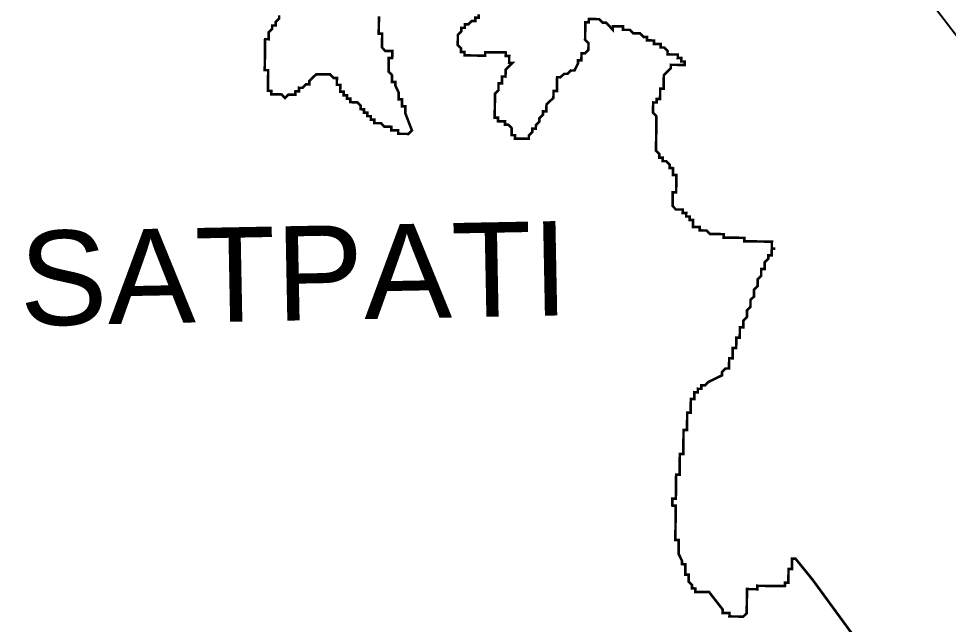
# Model space of a CAD drawing. Header units: metres. Extents: x 258845 to 261959, y 2180031 to 2183042.
# Drawn here: x 259470 to 260542, y 2181646 to 2182344 of the extents above; entities that cross this region are included whole.
import ezdxf

# ---------------------------------------------------------------- set-up
doc = ezdxf.new("R2010")
doc.units = ezdxf.units.M
for name, color, linetype in [('HAZARDS LINE', 1, 'Continuous'), ('village', 3, 'Continuous'), ('VILLAGE NAME', 250, 'Continuous')]:
    doc.layers.add(name, color=color, linetype=linetype)
doc.styles.get("Standard").update_dxf_attribs({"font": 'simplex.shx'})

msp = doc.modelspace()

# ---------------------------------------------------------------- linework, layer by layer
at = {"layer": 'HAZARDS LINE', "lineweight": 18}
for points in [[(259885.1686497927, 2182346.512317896, 2.974466675735564, 2.974466675735564, 0), (259885.1201182306, 2182342.546328783, 2.974466675735564, 2.974466675735564, 0), (259885.0715866983, 2182338.580339432, 2.974466675735564, 2.974466675735564, 0), (259885.023055166, 2182334.614350319, 2.974466675735564, 2.974466675735564, 0), (259884.9745236039, 2182330.648361206, 2.974466675735564, 2.974466675735564, 0), (259884.9259920716, 2182326.682372093, 2.974466675735564, 2.974466675735564, 0), (259888.8913202882, 2182326.633848667, 2.974466675735564, 2.974466675735564, 0), (259888.8427887559, 2182322.667859554, 2.974466675735564, 2.974466675735564, 0), (259888.7942571938, 2182318.701870441, 2.974466675735564, 2.974466675735564, 0), (259888.7457256615, 2182314.735881329, 2.974466675735564, 2.974466675735564, 0), (259888.6971941292, 2182310.769891977, 2.974466675735564, 2.974466675735564, 0), (259892.6139907539, 2182306.755379438, 2.974466675735564, 2.974466675735564, 0), (259896.5794015825, 2182306.706855059, 2.974466675735564, 2.974466675735564, 0), (259900.5447297692, 2182306.658331633, 2.974466675735564, 2.974466675735564, 0), (259900.4961982369, 2182302.69234252, 2.974466675735564, 2.974466675735564, 0), (259900.4476666749, 2182298.726353168, 2.974466675735564, 2.974466675735564, 0), (259896.4823384881, 2182298.774876595, 2.974466675735564, 2.974466675735564, 0), (259896.4338069558, 2182294.808887482, 2.974466675735564, 2.974466675735564, 0), (259896.3852754235, 2182290.842898369, 2.974466675735564, 2.974466675735564, 0), (259896.3367438614, 2182286.876909256, 2.974466675735564, 2.974466675735564, 0), (259896.2882123291, 2182282.910920143, 2.974466675735564, 2.974466675735564, 0), (259900.2050089836, 2182278.896407604, 2.974466675735564, 2.974466675735564, 0), (259900.1079458892, 2182270.96442914, 2.974466675735564, 2.974466675735564, 0), (259904.0733567178, 2182270.91590476, 2.974466675735564, 2.974466675735564, 0), (259904.0248251855, 2182266.949915886, 2.974466675735564, 2.974466675735564, 0), (259907.8930902779, 2182258.969413757, 2.974466675735564, 2.974466675735564, 0), (259907.8445587158, 2182255.003424644, 2.974466675735564, 2.974466675735564, 0), (259907.7960271835, 2182251.037435532, 2.974466675735564, 2.974466675735564, 0), (259911.7613553703, 2182250.988912106, 2.974466675735564, 2.974466675735564, 0), (259911.6642922759, 2182243.05693388, 2.974466675735564, 2.974466675735564, 0), (259915.6297030747, 2182243.0084095, 2.974466675735564, 2.974466675735564, 0), (259915.5811715424, 2182239.042420387, 2.974466675735564, 2.974466675735564, 0), (259915.5326400101, 2182235.076431274, 2.974466675735564, 2.974466675735564, 0), (259923.2207213044, 2182215.149437428, 2.974466675735564, 2.974466675735564, 0), (259919.2067789137, 2182211.231972933, 2.974466675735564, 2.974466675735564, 0), (259915.2414507568, 2182211.280496359, 2.974466675735564, 2.974466675735564, 0), (259911.2760399282, 2182211.329020739, 2.974466675735564, 2.974466675735564, 0), (259907.3107117712, 2182211.377544165, 2.974466675735564, 2.974466675735564, 0), (259907.3592433035, 2182215.343533278, 2.974466675735564, 2.974466675735564, 0), (259903.3939151168, 2182215.392056942, 2.974466675735564, 2.974466675735564, 0), (259899.4285042882, 2182215.440581322, 2.974466675735564, 2.974466675735564, 0), (259899.4770358205, 2182219.406570435, 2.974466675735564, 2.974466675735564, 0), (259895.5117076337, 2182219.455093861, 2.974466675735564, 2.974466675735564, 0), (259891.5462968051, 2182219.50361824, 2.974466675735564, 2.974466675735564, 0), (259887.6295001805, 2182223.518131256, 2.974466675735564, 2.974466675735564, 0), (259883.6641719639, 2182223.566654682, 2.974466675735564, 2.974466675735564, 0), (259879.6987611651, 2182223.615179062, 2.974466675735564, 2.974466675735564, 0), (259879.7472926974, 2182227.581168175, 2.974466675735564, 2.974466675735564, 0), (259875.7819645405, 2182227.629691601, 2.974466675735564, 2.974466675735564, 0), (259875.8304960728, 2182231.595680475, 2.974466675735564, 2.974466675735564, 0), (259871.8650852442, 2182231.644205093, 2.974466675735564, 2.974466675735564, 0), (259871.9136168063, 2182235.610194445, 2.974466675735564, 2.974466675735564, 0), (259867.9482886195, 2182235.658717871, 2.974466675735564, 2.974466675735564, 0), (259867.9968201518, 2182239.624706984, 2.974466675735564, 2.974466675735564, 0), (259864.0314919353, 2182239.67323041, 2.974466675735564, 2.974466675735564, 0), (259864.0800234675, 2182243.639219522, 2.974466675735564, 2.974466675735564, 0), (259860.1631442308, 2182247.653733015, 2.974466675735564, 2.974466675735564, 0), (259856.1978160441, 2182247.702256441, 2.974466675735564, 2.974466675735564, 0), (259852.2324052155, 2182247.750781059, 2.974466675735564, 2.974466675735564, 0), (259852.2809367478, 2182251.716770172, 2.974466675735564, 2.974466675735564, 0), (259848.315608561, 2182251.765293598, 2.974466675735564, 2.974466675735564, 0), (259848.3641400933, 2182255.731282711, 2.974466675735564, 2.974466675735564, 0), (259844.3988118768, 2182255.779806137, 2.974466675735564, 2.974466675735564, 0), (259844.4473434389, 2182259.74579525, 2.974466675735564, 2.974466675735564, 0), (259840.4819326401, 2182259.79431963, 2.974466675735564, 2.974466675735564, 0), (259840.5304641724, 2182263.760308981, 2.974466675735564, 2.974466675735564, 0), (259840.5789957345, 2182267.726298094, 2.974466675735564, 2.974466675735564, 0), (259836.6136675775, 2182267.77482152, 2.974466675735564, 2.974466675735564, 0), (259836.6621991098, 2182271.740810394, 2.974466675735564, 2.974466675735564, 0), (259836.7107306421, 2182275.706799746, 2.974466675735564, 2.974466675735564, 0), (259832.7453198135, 2182275.755324364, 2.974466675735564, 2.974466675735564, 0), (259828.8285231888, 2182279.769836903, 2.974466675735564, 2.974466675735564, 0), (259824.8631949723, 2182279.818360329, 2.974466675735564, 2.974466675735564, 0), (259820.8977841735, 2182279.866884708, 2.974466675735564, 2.974466675735564, 0), (259816.9324559867, 2182279.915408134, 2.974466675735564, 2.974466675735564, 0), (259812.9670451581, 2182279.963932753, 2.974466675735564, 2.974466675735564, 0), (259808.9531854093, 2182276.046467066, 2.974466675735564, 2.974466675735564, 0), (259804.9393256605, 2182272.129001141, 2.974466675735564, 2.974466675735564, 0), (259804.8907941282, 2182268.163012266, 2.974466675735564, 2.974466675735564, 0), (259800.9253833592, 2182268.211536646, 2.974466675735564, 2.974466675735564, 0), (259796.9115236104, 2182264.294071198, 2.974466675735564, 2.974466675735564, 0), (259792.9461127818, 2182264.342595577, 2.974466675735564, 2.974466675735564, 0), (259792.8975812495, 2182260.376606226, 2.974466675735564, 2.974466675735564, 0), (259788.9322530627, 2182260.425129652, 2.974466675735564, 2.974466675735564, 0), (259788.8837215006, 2182256.459140539, 2.974466675735564, 2.974466675735564, 0), (259784.9183932841, 2182256.507663965, 2.974466675735564, 2.974466675735564, 0), (259780.9529824853, 2182256.556188345, 2.974466675735564, 2.974466675735564, 0), (259776.9391227365, 2182252.638722897, 2.974466675735564, 2.974466675735564, 0), (259773.02224347, 2182256.653236389, 2.974466675735564, 2.974466675735564, 0), (259769.0569152832, 2182256.701759815, 2.974466675735564, 2.974466675735564, 0), (259765.0915870965, 2182256.750283241, 2.974466675735564, 2.974466675735564, 0), (259761.1261762977, 2182256.798807859, 2.974466675735564, 2.974466675735564, 0), (259761.1747078598, 2182260.764796972, 2.974466675735564, 2.974466675735564, 0), (259757.2093796432, 2182260.813320398, 2.974466675735564, 2.974466675735564, 0), (259757.2579111755, 2182264.77930975, 2.974466675735564, 2.974466675735564, 0), (259757.3064427376, 2182268.745298862, 2.974466675735564, 2.974466675735564, 0), (259757.3549742699, 2182272.711287737, 2.974466675735564, 2.974466675735564, 0), (259757.4035058022, 2182276.677277088, 2.974466675735564, 2.974466675735564, 0), (259757.4520373642, 2182280.643266201, 2.974466675735564, 2.974466675735564, 0), (259757.5005688965, 2182284.609255314, 2.974466675735564, 2.974466675735564, 0), (259753.5352407098, 2182284.65777874, 2.974466675735564, 2.974466675735564, 0), (259753.5837722421, 2182288.623767853, 2.974466675735564, 2.974466675735564, 0), (259753.6323038042, 2182292.589756966, 2.974466675735564, 2.974466675735564, 0), (259753.6808353364, 2182296.555746078, 2.974466675735564, 2.974466675735564, 0), (259753.7293668687, 2182300.521735191, 2.974466675735564, 2.974466675735564, 0), (259753.7778984308, 2182304.487724543, 2.974466675735564, 2.974466675735564, 0), (259753.8264299631, 2182308.453713655, 2.974466675735564, 2.974466675735564, 0), (259753.8749615252, 2182312.41970253, 2.974466675735564, 2.974466675735564, 0), (259753.9234930575, 2182316.385691881, 2.974466675735564, 2.974466675735564, 0), (259753.9720245898, 2182320.351680994, 2.974466675735564, 2.974466675735564, 0), (259757.9373527765, 2182320.303157568, 2.974466675735564, 2.974466675735564, 0), (259757.9858843386, 2182324.269146681, 2.974466675735564, 2.974466675735564, 0), (259758.0344158709, 2182328.235135794, 2.974466675735564, 2.974466675735564, 0), (259762.0482756197, 2182332.15260148, 2.974466675735564, 2.974466675735564, 0), (259762.0968071818, 2182336.118590593, 2.974466675735564, 2.974466675735564, 0), (259766.0622179806, 2182336.070065975, 2.974466675735564, 2.974466675735564, 0), (259766.1107495129, 2182340.036055088, 2.974466675735564, 2.974466675735564, 0), (259770.1246092618, 2182343.953521013, 2.974466675735564, 2.974466675735564, 0), (259770.173140794, 2182347.919510126, 2.974466675735564, 2.974466675735564, 0)], [(260431.6805241406, 2181633.772746563, 2.974466675735564, 2.974466675735564, 0), (260419.9785831273, 2181649.782274723, 2.974466675735564, 2.974466675735564, 0), (260384.8726774156, 2181697.81085968, 2.974466675735564, 2.974466675735564, 0), (260365.3370604813, 2181721.849413633, 2.974466675735564, 2.974466675735564, 0), (260361.3717322946, 2181721.897937059, 2.974466675735564, 2.974466675735564, 0), (260361.3232007623, 2181717.931947947, 2.974466675735564, 2.974466675735564, 0), (260361.2746692002, 2181713.965958595, 2.974466675735564, 2.974466675735564, 0), (260361.2261376679, 2181709.999969721, 2.974466675735564, 2.974466675735564, 0), (260357.2608094811, 2181710.048493147, 2.974466675735564, 2.974466675735564, 0), (260357.2122779489, 2181706.082504034, 2.974466675735564, 2.974466675735564, 0), (260357.1637463868, 2181702.116514683, 2.974466675735564, 2.974466675735564, 0), (260357.1152148545, 2181698.150525808, 2.974466675735564, 2.974466675735564, 0), (260357.0666833222, 2181694.184536457, 2.974466675735564, 2.974466675735564, 0), (260353.1012724936, 2181694.233061075, 2.974466675735564, 2.974466675735564, 0), (260353.0527409315, 2181690.267071962, 2.974466675735564, 2.974466675735564, 0), (260349.0874127448, 2181690.315595388, 2.974466675735564, 2.974466675735564, 0), (260345.1220845878, 2181690.364118814, 2.974466675735564, 2.974466675735564, 0), (260341.1566737592, 2181690.412643194, 2.974466675735564, 2.974466675735564, 0), (260337.1913455725, 2181690.46116662, 2.974466675735564, 2.974466675735564, 0), (260333.2259347439, 2181690.509691238, 2.974466675735564, 2.974466675735564, 0), (260329.2606065571, 2181690.558214664, 2.974466675735564, 2.974466675735564, 0), (260325.2952783406, 2181690.606738091, 2.974466675735564, 2.974466675735564, 0), (260321.3298675418, 2181690.65526247, 2.974466675735564, 2.974466675735564, 0), (260321.2813360095, 2181686.689273596, 2.974466675735564, 2.974466675735564, 0), (260317.3160078228, 2181686.73779726, 2.974466675735564, 2.974466675735564, 0), (260313.3505969942, 2181686.78632164, 2.974466675735564, 2.974466675735564, 0), (260309.3852688372, 2181686.834845066, 2.974466675735564, 2.974466675735564, 0), (260309.3367373049, 2181682.868855715, 2.974466675735564, 2.974466675735564, 0), (260309.2882057428, 2181678.902866602, 2.974466675735564, 2.974466675735564, 0), (260309.2396742105, 2181674.936877251, 2.974466675735564, 2.974466675735564, 0), (260309.1911426783, 2181670.970888376, 2.974466675735564, 2.974466675735564, 0), (260309.0940795839, 2181663.038909912, 2.974466675735564, 2.974466675735564, 0), (260309.0455480516, 2181659.072921038, 2.974466675735564, 2.974466675735564, 0), (260305.0316883028, 2181655.155455112, 2.974466675735564, 2.974466675735564, 0), (260301.0662774742, 2181655.203979492, 2.974466675735564, 2.974466675735564, 0), (260297.1009492874, 2181655.252503157, 2.974466675735564, 2.974466675735564, 0), (260293.1355384588, 2181655.301027536, 2.974466675735564, 2.974466675735564, 0), (260289.1702102721, 2181655.349550962, 2.974466675735564, 2.974466675735564, 0), (260289.2187418044, 2181659.315540314, 2.974466675735564, 2.974466675735564, 0), (260285.2534135878, 2181659.36406374, 2.974466675735564, 2.974466675735564, 0), (260281.2880028188, 2181659.412588358, 2.974466675735564, 2.974466675735564, 0), (260281.3365343511, 2181663.378577232, 2.974466675735564, 2.974466675735564, 0), (260265.7177966833, 2181683.402617693, 2.974466675735564, 2.974466675735564, 0), (260253.8216468692, 2181683.548190117, 2.974466675735564, 2.974466675735564, 0), (260249.8563186824, 2181683.596713543, 2.974466675735564, 2.974466675735564, 0), (260249.9048502147, 2181687.562702894, 2.974466675735564, 2.974466675735564, 0), (260245.9395219982, 2181687.61122632, 2.974466675735564, 2.974466675735564, 0), (260245.9880535305, 2181691.577215195, 2.974466675735564, 2.974466675735564, 0), (260242.0711742938, 2181695.591728926, 2.974466675735564, 2.974466675735564, 0), (260242.119705826, 2181699.557718277, 2.974466675735564, 2.974466675735564, 0), (260242.1682373583, 2181703.523707151, 2.974466675735564, 2.974466675735564, 0), (260238.2029091418, 2181703.572230577, 2.974466675735564, 2.974466675735564, 0), (260238.2999722362, 2181711.504209042, 2.974466675735564, 2.974466675735564, 0), (260238.3485037982, 2181715.470197916, 2.974466675735564, 2.974466675735564, 0), (260234.3830930293, 2181715.518722296, 2.974466675735564, 2.974466675735564, 0), (260234.4316245615, 2181719.484711647, 2.974466675735564, 2.974466675735564, 0), (260230.5633594692, 2181727.465213537, 2.974466675735564, 2.974466675735564, 0), (260230.6604225338, 2181735.397191525, 2.974466675735564, 2.974466675735564, 0), (260230.7574856281, 2181743.32916975, 2.974466675735564, 2.974466675735564, 0), (260226.7921574116, 2181743.377693176, 2.974466675735564, 2.974466675735564, 0), (260226.889220506, 2181751.309671879, 2.974466675735564, 2.974466675735564, 0), (260226.9377520382, 2181755.275660515, 2.974466675735564, 2.974466675735564, 0), (260226.9862836003, 2181759.241650105, 2.974466675735564, 2.974466675735564, 0), (260227.0348151326, 2181763.207639217, 2.974466675735564, 2.974466675735564, 0), (260227.0833466649, 2181767.17362833, 2.974466675735564, 2.974466675735564, 0), (260227.131878227, 2181771.139617443, 2.974466675735564, 2.974466675735564, 0), (260227.1804097593, 2181775.105606556, 2.974466675735564, 2.974466675735564, 0), (260227.2289412916, 2181779.071595669, 2.974466675735564, 2.974466675735564, 0), (260227.2774728537, 2181783.037584782, 2.974466675735564, 2.974466675735564, 0), (260223.3120620549, 2181783.086109161, 2.974466675735564, 2.974466675735564, 0), (260223.3605935872, 2181787.052098513, 2.974466675735564, 2.974466675735564, 0), (260223.4091251194, 2181791.018087626, 2.974466675735564, 2.974466675735564, 0), (260227.374535948, 2181790.969563007, 2.974466675735564, 2.974466675735564, 0), (260227.4230674803, 2181794.93555212, 2.974466675735564, 2.974466675735564, 0), (260227.4715990126, 2181798.901541233, 2.974466675735564, 2.974466675735564, 0), (260227.5201305747, 2181802.867530346, 2.974466675735564, 2.974466675735564, 0), (260227.568662107, 2181806.833519936, 2.974466675735564, 2.974466675735564, 0), (260227.6171936393, 2181810.799508572, 2.974466675735564, 2.974466675735564, 0), (260227.6657252014, 2181814.765497684, 2.974466675735564, 2.974466675735564, 0), (260227.7142567337, 2181818.731487274, 2.974466675735564, 2.974466675735564, 0), (260231.6795849502, 2181818.68296361, 2.974466675735564, 2.974466675735564, 0), (260231.7281164825, 2181822.648952484, 2.974466675735564, 2.974466675735564, 0), (260231.7766480446, 2181826.614941835, 2.974466675735564, 2.974466675735564, 0), (260231.8251795769, 2181830.580930948, 2.974466675735564, 2.974466675735564, 0), (260231.8737111092, 2181834.546919823, 2.974466675735564, 2.974466675735564, 0), (260231.9222426713, 2181838.512909174, 2.974466675735564, 2.974466675735564, 0), (260231.9707742035, 2181842.478898287, 2.974466675735564, 2.974466675735564, 0), (260235.9361023903, 2181842.430374861, 2.974466675735564, 2.974466675735564, 0), (260235.9846339524, 2181846.396364212, 2.974466675735564, 2.974466675735564, 0), (260236.0331654847, 2181850.362353086, 2.974466675735564, 2.974466675735564, 0), (260236.081697017, 2181854.328342199, 2.974466675735564, 2.974466675735564, 0), (260236.130228579, 2181858.294331551, 2.974466675735564, 2.974466675735564, 0), (260236.1787601113, 2181862.260320425, 2.974466675735564, 2.974466675735564, 0), (260236.2272916436, 2181866.226309776, 2.974466675735564, 2.974466675735564, 0), (260236.2758232057, 2181870.192298889, 2.974466675735564, 2.974466675735564, 0), (260240.2412339747, 2181870.143774509, 2.974466675735564, 2.974466675735564, 0), (260240.289765507, 2181874.109763384, 2.974466675735564, 2.974466675735564, 0), (260240.3382970393, 2181878.075752735, 2.974466675735564, 2.974466675735564, 0), (260240.3868286014, 2181882.041741848, 2.974466675735564, 2.974466675735564, 0), (260240.4353601336, 2181886.007731199, 2.974466675735564, 2.974466675735564, 0), (260240.4838916957, 2181889.973720074, 2.974466675735564, 2.974466675735564, 0), (260244.4492199123, 2181889.925196648, 2.974466675735564, 2.974466675735564, 0), (260244.4977514446, 2181893.89118576, 2.974466675735564, 2.974466675735564, 0), (260244.5462829769, 2181897.857175112, 2.974466675735564, 2.974466675735564, 0), (260244.594814539, 2181901.823163986, 2.974466675735564, 2.974466675735564, 0), (260244.6433460712, 2181905.789153337, 2.974466675735564, 2.974466675735564, 0), (260248.60875687, 2181905.740628719, 2.974466675735564, 2.974466675735564, 0), (260248.6572894156, 2181909.706700325, 2.974466675735564, 2.974466675735564, 0), (260248.7058209777, 2181913.672689676, 2.974466675735564, 2.974466675735564, 0), (260252.6711491942, 2181913.62416625, 2.974466675735564, 2.974466675735564, 0), (260252.7196807265, 2181917.590155125, 2.974466675735564, 2.974466675735564, 0), (260256.6850089133, 2181917.541631699, 2.974466675735564, 2.974466675735564, 0), (260256.7335404456, 2181921.507620811, 2.974466675735564, 2.974466675735564, 0), (260260.6989512742, 2181921.459096432, 2.974466675735564, 2.974466675735564, 0), (260264.712811023, 2181925.376562357, 2.974466675735564, 2.974466675735564, 0), (260272.6920815706, 2181929.245503426, 2.974466675735564, 2.974466675735564, 0), (260280.6713520885, 2181933.114444733, 2.974466675735564, 2.974466675735564, 0), (260280.7198836505, 2181937.080433846, 2.974466675735564, 2.974466675735564, 0), (260284.7337433696, 2181940.997899532, 2.974466675735564, 2.974466675735564, 0), (260288.6991541684, 2181940.949374914, 2.974466675735564, 2.974466675735564, 0), (260288.7476857007, 2181944.915364027, 2.974466675735564, 2.974466675735564, 0), (260288.7962172627, 2181948.88135314, 2.974466675735564, 2.974466675735564, 0), (260288.844748795, 2181952.847342491, 2.974466675735564, 2.974466675735564, 0), (260292.8100770116, 2181952.798819065, 2.974466675735564, 2.974466675735564, 0), (260292.8586085737, 2181956.76480794, 2.974466675735564, 2.974466675735564, 0), (260292.907140106, 2181960.730797052, 2.974466675735564, 2.974466675735564, 0), (260292.9556716383, 2181964.696786404, 2.974466675735564, 2.974466675735564, 0), (260296.920999825, 2181964.648262978, 2.974466675735564, 2.974466675735564, 0), (260296.9695313871, 2181968.61425209, 2.974466675735564, 2.974466675735564, 0), (260297.0180629194, 2181972.580241203, 2.974466675735564, 2.974466675735564, 0), (260297.0665944517, 2181976.546230316, 2.974466675735564, 2.974466675735564, 0), (260301.0320052803, 2181976.497705936, 2.974466675735564, 2.974466675735564, 0), (260301.0805368423, 2181980.463695049, 2.974466675735564, 2.974466675735564, 0), (260301.1290683746, 2181984.429684162, 2.974466675735564, 2.974466675735564, 0), (260301.1775999367, 2181988.395673275, 2.974466675735564, 2.974466675735564, 0), (260305.1429281235, 2181988.347149611, 2.974466675735564, 2.974466675735564, 0), (260305.1914596558, 2181992.313138962, 2.974466675735564, 2.974466675735564, 0), (260305.239991188, 2181996.279127836, 2.974466675735564, 2.974466675735564, 0), (260309.2539335787, 2182000.196592569, 2.974466675735564, 2.974466675735564, 0), (260309.302465111, 2182004.162581921, 2.974466675735564, 2.974466675735564, 0), (260309.3509966433, 2182008.128571033, 2.974466675735564, 2.974466675735564, 0), (260313.3648563921, 2182012.04603672, 2.974466675735564, 2.974466675735564, 0), (260313.4133879244, 2182016.012025833, 2.974466675735564, 2.974466675735564, 0), (260313.4619194567, 2182019.978014946, 2.974466675735564, 2.974466675735564, 0), (260317.4757791758, 2182023.895480633, 2.974466675735564, 2.974466675735564, 0), (260317.524310708, 2182027.861469746, 2.974466675735564, 2.974466675735564, 0), (260317.5728422701, 2182031.827459097, 2.974466675735564, 2.974466675735564, 0), (260321.586784631, 2182035.744923592, 2.974466675735564, 2.974466675735564, 0), (260321.6353161633, 2182039.710912704, 2.974466675735564, 2.974466675735564, 0), (260321.6838477254, 2182043.676902056, 2.974466675735564, 2.974466675735564, 0), (260325.6977074444, 2182047.594367266, 2.974466675735564, 2.974466675735564, 0), (260325.7462389767, 2182051.560356617, 2.974466675735564, 2.974466675735564, 0), (260325.7947705388, 2182055.52634573, 2.974466675735564, 2.974466675735564, 0), (260329.7601813376, 2182055.47782135, 2.974466675735564, 2.974466675735564, 0), (260329.8087128699, 2182059.443810463, 2.974466675735564, 2.974466675735564, 0), (260329.8572444022, 2182063.409799576, 2.974466675735564, 2.974466675735564, 0), (260333.8711041808, 2182067.327265263, 2.974466675735564, 2.974466675735564, 0), (260333.9196357131, 2182071.293254614, 2.974466675735564, 2.974466675735564, 0), (260337.8849638999, 2182071.244731188, 2.974466675735564, 2.974466675735564, 0), (260337.9334954321, 2182075.210720062, 2.974466675735564, 2.974466675735564, 0), (260337.9820269942, 2182079.176709175, 2.974466675735564, 2.974466675735564, 0), (260341.9474378228, 2182079.128184557, 2.974466675735564, 2.974466675735564, 0), (260337.9820269942, 2182079.176709175, 2.974466675735564, 2.974466675735564, 0), (260338.0305585265, 2182083.142698526, 2.974466675735564, 2.974466675735564, 0), (260338.0790900886, 2182087.108687401, 2.974466675735564, 2.974466675735564, 0), (260334.1137619019, 2182087.157210827, 2.974466675735564, 2.974466675735564, 0), (260330.1484336853, 2182087.205734253, 2.974466675735564, 2.974466675735564, 0), (260326.1830228865, 2182087.254258633, 2.974466675735564, 2.974466675735564, 0), (260322.2176946998, 2182087.302782297, 2.974466675735564, 2.974466675735564, 0), (260318.2522838712, 2182087.351306677, 2.974466675735564, 2.974466675735564, 0), (260314.2869557142, 2182087.399830103, 2.974466675735564, 2.974466675735564, 0), (260310.3216275275, 2182087.448353529, 2.974466675735564, 2.974466675735564, 0), (260306.3562166989, 2182087.496877909, 2.974466675735564, 2.974466675735564, 0), (260306.4047482312, 2182091.46286726, 2.974466675735564, 2.974466675735564, 0), (260302.4394200444, 2182091.511390924, 2.974466675735564, 2.974466675735564, 0), (260298.4740092158, 2182091.559915304, 2.974466675735564, 2.974466675735564, 0), (260294.5086810291, 2182091.60843873, 2.974466675735564, 2.974466675735564, 0), (260290.5433528125, 2182091.656962156, 2.974466675735564, 2.974466675735564, 0), (260286.5779420137, 2182091.705486774, 2.974466675735564, 2.974466675735564, 0), (260282.612613827, 2182091.754010201, 2.974466675735564, 2.974466675735564, 0), (260282.6611453593, 2182095.719999313, 2.974466675735564, 2.974466675735564, 0), (260278.6957345307, 2182095.768523693, 2.974466675735564, 2.974466675735564, 0), (260274.7304063737, 2182095.817047119, 2.974466675735564, 2.974466675735564, 0), (260270.7650781572, 2182095.865570545, 2.974466675735564, 2.974466675735564, 0), (260266.7996673584, 2182095.914095163, 2.974466675735564, 2.974466675735564, 0), (260262.8828707337, 2182099.928607702, 2.974466675735564, 2.974466675735564, 0), (260258.9174599051, 2182099.977132082, 2.974466675735564, 2.974466675735564, 0), (260254.9521317184, 2182100.025655508, 2.974466675735564, 2.974466675735564, 0), (260255.0006632507, 2182103.991644621, 2.974466675735564, 2.974466675735564, 0), (260251.0353350341, 2182104.040168047, 2.974466675735564, 2.974466675735564, 0), (260247.0699242353, 2182104.088692665, 2.974466675735564, 2.974466675735564, 0), (260247.1184557676, 2182108.054681778, 2.974466675735564, 2.974466675735564, 0), (260247.1669873297, 2182112.020671129, 2.974466675735564, 2.974466675735564, 0), (260243.2016591132, 2182112.069194555, 2.974466675735564, 2.974466675735564, 0), (260243.2501906455, 2182116.03518343, 2.974466675735564, 2.974466675735564, 0), (260239.2847798765, 2182116.083707809, 2.974466675735564, 2.974466675735564, 0), (260239.3333114386, 2182120.049696922, 2.974466675735564, 2.974466675735564, 0), (260235.3679832518, 2182120.098220348, 2.974466675735564, 2.974466675735564, 0), (260235.4165147841, 2182124.0642097, 2.974466675735564, 2.974466675735564, 0), (260231.4511865675, 2182124.112733364, 2.974466675735564, 2.974466675735564, 0), (260227.4857757688, 2182124.161257744, 2.974466675735564, 2.974466675735564, 0), (260223.5689790845, 2182128.175770044, 2.974466675735564, 2.974466675735564, 0), (260223.6175106466, 2182132.141759396, 2.974466675735564, 2.974466675735564, 0), (260223.6660421789, 2182136.107748508, 2.974466675735564, 2.974466675735564, 0), (260223.7145737112, 2182140.073737621, 2.974466675735564, 2.974466675735564, 0), (260223.7631052732, 2182144.039726734, 2.974466675735564, 2.974466675735564, 0), (260227.7284334898, 2182143.991203308, 2.974466675735564, 2.974466675735564, 0), (260227.7769650221, 2182147.957192421, 2.974466675735564, 2.974466675735564, 0), (260227.8740281165, 2182155.889170647, 2.974466675735564, 2.974466675735564, 0), (260227.9225596488, 2182159.85515976, 2.974466675735564, 2.974466675735564, 0), (260227.9710912108, 2182163.821149111, 2.974466675735564, 2.974466675735564, 0), (260224.0057629943, 2182163.869672537, 2.974466675735564, 2.974466675735564, 0), (260224.0542945266, 2182167.835661411, 2.974466675735564, 2.974466675735564, 0), (260224.1028260589, 2182171.801650763, 2.974466675735564, 2.974466675735564, 0), (260220.1374152601, 2182171.850175142, 2.974466675735564, 2.974466675735564, 0), (260220.1859468222, 2182175.816164255, 2.974466675735564, 2.974466675735564, 0), (260216.2691501677, 2182179.830676794, 2.974466675735564, 2.974466675735564, 0), (260212.3038219512, 2182179.879200459, 2.974466675735564, 2.974466675735564, 0), (260212.3523534834, 2182183.845189571, 2.974466675735564, 2.974466675735564, 0), (260208.3869426847, 2182183.893713951, 2.974466675735564, 2.974466675735564, 0), (260208.43547526, 2182187.859785557, 2.974466675735564, 2.974466675735564, 0), (260204.5186786354, 2182191.874298334, 2.974466675735564, 2.974466675735564, 0), (260204.5672101676, 2182195.840287447, 2.974466675735564, 2.974466675735564, 0), (260204.6157417297, 2182199.80627656, 2.974466675735564, 2.974466675735564, 0), (260204.664273262, 2182203.772265673, 2.974466675735564, 2.974466675735564, 0), (260204.7128048241, 2182207.738254786, 2.974466675735564, 2.974466675735564, 0), (260204.7613363564, 2182211.704243898, 2.974466675735564, 2.974466675735564, 0), (260204.8098678887, 2182215.670233011, 2.974466675735564, 2.974466675735564, 0), (260204.8583994508, 2182219.636222363, 2.974466675735564, 2.974466675735564, 0), (260204.9069309831, 2182223.602211475, 2.974466675735564, 2.974466675735564, 0), (260204.9554625154, 2182227.56820035, 2.974466675735564, 2.974466675735564, 0), (260205.0039940774, 2182231.534189701, 2.974466675735564, 2.974466675735564, 0), (260201.0871147811, 2182235.548703194, 2.974466675735564, 2.974466675735564, 0), (260201.1356463134, 2182239.514692307, 2.974466675735564, 2.974466675735564, 0), (260201.1841778755, 2182243.480681419, 2.974466675735564, 2.974466675735564, 0), (260201.2327094078, 2182247.446670532, 2.974466675735564, 2.974466675735564, 0), (260205.1981202364, 2182247.398146152, 2.974466675735564, 2.974466675735564, 0), (260205.2466517687, 2182251.364135265, 2.974466675735564, 2.974466675735564, 0), (260209.2119799256, 2182251.315611839, 2.974466675735564, 2.974466675735564, 0), (260209.2605114877, 2182255.281600952, 2.974466675735564, 2.974466675735564, 0), (260209.3575745821, 2182263.213579416, 2.974466675735564, 2.974466675735564, 0), (260213.3229853809, 2182263.165055037, 2.974466675735564, 2.974466675735564, 0), (260213.3715169132, 2182267.131043911, 2.974466675735564, 2.974466675735564, 0), (260213.4200484455, 2182271.097033262, 2.974466675735564, 2.974466675735564, 0), (260213.5171115398, 2182279.029011488, 2.974466675735564, 2.974466675735564, 0), (260221.5448310375, 2182286.863942623, 2.974466675735564, 2.974466675735564, 0), (260221.5933625698, 2182290.829931736, 2.974466675735564, 2.974466675735564, 0), (260225.5587733686, 2182290.781407356, 2.974466675735564, 2.974466675735564, 0), (260229.5241015851, 2182290.73288393, 2.974466675735564, 2.974466675735564, 0), (260237.4548406005, 2182290.635835886, 2.974466675735564, 2.974466675735564, 0), (260237.5033721328, 2182294.601824999, 2.974466675735564, 2.974466675735564, 0), (260233.5380439162, 2182294.650348663, 2.974466675735564, 2.974466675735564, 0), (260233.5865754783, 2182298.616337776, 2.974466675735564, 2.974466675735564, 0), (260229.6211646795, 2182298.664862394, 2.974466675735564, 2.974466675735564, 0), (260229.6696962118, 2182302.630851507, 2.974466675735564, 2.974466675735564, 0), (260225.7043679953, 2182302.679374933, 2.974466675735564, 2.974466675735564, 0), (260221.7389571965, 2182302.727899313, 2.974466675735564, 2.974466675735564, 0), (260217.7736290097, 2182302.776422739, 2.974466675735564, 2.974466675735564, 0), (260217.8221605718, 2182306.742411613, 2.974466675735564, 2.974466675735564, 0), (260213.9053638875, 2182310.756924629, 2.974466675735564, 2.974466675735564, 0), (260209.9399530888, 2182310.805449009, 2.974466675735564, 2.974466675735564, 0), (260209.988484621, 2182314.771438122, 2.974466675735564, 2.974466675735564, 0), (260206.0231564641, 2182314.819961548, 2.974466675735564, 2.974466675735564, 0), (260202.0577456355, 2182314.868485928, 2.974466675735564, 2.974466675735564, 0), (260202.1062771976, 2182318.83447504, 2.974466675735564, 2.974466675735564, 0), (260198.1409490108, 2182318.882998705, 2.974466675735564, 2.974466675735564, 0), (260194.1756207943, 2182318.931522131, 2.974466675735564, 2.974466675735564, 0), (260194.2241523266, 2182322.897511244, 2.974466675735564, 2.974466675735564, 0), (260190.2587415278, 2182322.946035624, 2.974466675735564, 2.974466675735564, 0), (260186.3419448435, 2182326.960548162, 2.974466675735564, 2.974466675735564, 0), (260182.3765340447, 2182327.009072781, 2.974466675735564, 2.974466675735564, 0), (260178.411205858, 2182327.057596207, 2.974466675735564, 2.974466675735564, 0), (260174.4944092035, 2182331.072108746, 2.974466675735564, 2.974466675735564, 0), (260170.5289984047, 2182331.120633125, 2.974466675735564, 2.974466675735564, 0), (260166.563670218, 2182331.169156551, 2.974466675735564, 2.974466675735564, 0), (260166.6122017503, 2182335.135145664, 2.974466675735564, 2.974466675735564, 0), (260162.6467909515, 2182335.183670282, 2.974466675735564, 2.974466675735564, 0), (260158.6814627647, 2182335.232193708, 2.974466675735564, 2.974466675735564, 0), (260154.7161345482, 2182335.280717134, 2.974466675735564, 2.974466675735564, 0), (260154.6676030159, 2182331.314728022, 2.974466675735564, 2.974466675735564, 0), (260150.7507237494, 2182335.329241514, 2.974466675735564, 2.974466675735564, 0), (260146.8339270651, 2182339.343754292, 2.974466675735564, 2.974466675735564, 0), (260142.8685162961, 2182339.39227891, 2.974466675735564, 2.974466675735564, 0), (260138.9517196119, 2182343.406791449, 2.974466675735564, 2.974466675735564, 0), (260134.9863914549, 2182343.455314875, 2.974466675735564, 2.974466675735564, 0), (260131.0209806561, 2182343.503839254, 2.974466675735564, 2.974466675735564, 0), (260127.0556524396, 2182343.55236268, 2.974466675735564, 2.974466675735564, 0), (260127.0071208775, 2182339.586373568, 2.974466675735564, 2.974466675735564, 0), (260123.0417101085, 2182339.634898186, 2.974466675735564, 2.974466675735564, 0), (260122.9931785464, 2182335.668908834, 2.974466675735564, 2.974466675735564, 0), (260122.9446470141, 2182331.702919722, 2.974466675735564, 2.974466675735564, 0), (260122.8961154521, 2182327.736930609, 2.974466675735564, 2.974466675735564, 0), (260122.8475839198, 2182323.770941496, 2.974466675735564, 2.974466675735564, 0), (260122.7990523875, 2182319.804952383, 2.974466675735564, 2.974466675735564, 0), (260126.7159316242, 2182315.790438652, 2.974466675735564, 2.974466675735564, 0), (260126.6674000919, 2182311.824449539, 2.974466675735564, 2.974466675735564, 0), (260126.6188685596, 2182307.858460188, 2.974466675735564, 2.974466675735564, 0), (260122.6049261987, 2182303.940995932, 2.974466675735564, 2.974466675735564, 0), (260118.6395979822, 2182303.989519358, 2.974466675735564, 2.974466675735564, 0), (260118.5910664499, 2182300.023530245, 2.974466675735564, 2.974466675735564, 0), (260118.5425348878, 2182296.057540894, 2.974466675735564, 2.974466675735564, 0), (260114.577206701, 2182296.10606432, 2.974466675735564, 2.974466675735564, 0), (260114.5286751688, 2182292.140075207, 2.974466675735564, 2.974466675735564, 0), (260110.4662012756, 2182284.256621361, 2.974466675735564, 2.974466675735564, 0), (260106.500873059, 2182284.305145025, 2.974466675735564, 2.974466675735564, 0), (260102.486930728, 2182280.387680292, 2.974466675735564, 2.974466675735564, 0), (260098.5216025114, 2182280.436203718, 2.974466675735564, 2.974466675735564, 0), (260094.5077428222, 2182276.518738031, 2.974466675735564, 2.974466675735564, 0), (260090.5423320234, 2182276.56726265, 2.974466675735564, 2.974466675735564, 0), (260090.4938004613, 2182272.601273537, 2.974466675735564, 2.974466675735564, 0), (260090.445268929, 2182268.635284185, 2.974466675735564, 2.974466675735564, 0), (260090.3967373967, 2182264.669295311, 2.974466675735564, 2.974466675735564, 0), (260090.3482058346, 2182260.703306198, 2.974466675735564, 2.974466675735564, 0), (260086.3828776181, 2182260.751829624, 2.974466675735564, 2.974466675735564, 0), (260086.3343460858, 2182256.785840273, 2.974466675735564, 2.974466675735564, 0), (260086.2858145237, 2182252.81985116, 2.974466675735564, 2.974466675735564, 0), (260082.2718721926, 2182248.902386427, 2.974466675735564, 2.974466675735564, 0), (260078.2580124438, 2182244.98492074, 2.974466675735564, 2.974466675735564, 0), (260078.2094808817, 2182241.018931627, 2.974466675735564, 2.974466675735564, 0), (260078.1609493494, 2182237.052942514, 2.974466675735564, 2.974466675735564, 0), (260074.1956211627, 2182237.10146594, 2.974466675735564, 2.974466675735564, 0), (260074.1470896304, 2182233.135476828, 2.974466675735564, 2.974466675735564, 0), (260070.1331472695, 2182229.218012094, 2.974466675735564, 2.974466675735564, 0), (260070.0846157372, 2182225.25202322, 2.974466675735564, 2.974466675735564, 0), (260066.0707559884, 2182221.334557533, 2.974466675735564, 2.974466675735564, 0), (260066.0222244263, 2182217.368568182, 2.974466675735564, 2.974466675735564, 0), (260062.0568136275, 2182217.417092562, 2.974466675735564, 2.974466675735564, 0), (260062.0082820952, 2182213.451103449, 2.974466675735564, 2.974466675735564, 0), (260057.9944223464, 2182209.533637762, 2.974466675735564, 2.974466675735564, 0), (260057.9458908141, 2182205.567648649, 2.974466675735564, 2.974466675735564, 0), (260053.9805626273, 2182205.616172075, 2.974466675735564, 2.974466675735564, 0), (260050.0151518285, 2182205.664696693, 2.974466675735564, 2.974466675735564, 0), (260046.049823612, 2182205.713220119, 2.974466675735564, 2.974466675735564, 0), (260042.0844954252, 2182205.761743546, 2.974466675735564, 2.974466675735564, 0), (260042.1330269873, 2182209.727732658, 2.974466675735564, 2.974466675735564, 0), (260038.1676161587, 2182209.776257038, 2.974466675735564, 2.974466675735564, 0), (260038.216147691, 2182213.742246151, 2.974466675735564, 2.974466675735564, 0), (260038.2646792233, 2182217.708235264, 2.974466675735564, 2.974466675735564, 0), (260034.3478825986, 2182221.722748041, 2.974466675735564, 2.974466675735564, 0), (260030.38247177, 2182221.771272659, 2.974466675735564, 2.974466675735564, 0), (260030.4310033023, 2182225.737261772, 2.974466675735564, 2.974466675735564, 0), (260026.4656751156, 2182225.785785198, 2.974466675735564, 2.974466675735564, 0), (260022.5003469586, 2182225.834308624, 2.974466675735564, 2.974466675735564, 0), (260022.5488784909, 2182229.800297499, 2.974466675735564, 2.974466675735564, 0), (260018.5834676623, 2182229.848821878, 2.974466675735564, 2.974466675735564, 0), (260018.6319992244, 2182233.81481123, 2.974466675735564, 2.974466675735564, 0), (260018.6805307567, 2182237.780800343, 2.974466675735564, 2.974466675735564, 0), (260018.729062289, 2182241.746789455, 2.974466675735564, 2.974466675735564, 0), (260018.7775938511, 2182245.712778568, 2.974466675735564, 2.974466675735564, 0), (260018.8261253834, 2182249.678767681, 2.974466675735564, 2.974466675735564, 0), (260018.8746569157, 2182253.644756794, 2.974466675735564, 2.974466675735564, 0), (260018.9231884778, 2182257.610745907, 2.974466675735564, 2.974466675735564, 0), (260022.9371308386, 2182261.528210878, 2.974466675735564, 2.974466675735564, 0), (260022.9856624007, 2182265.494199991, 2.974466675735564, 2.974466675735564, 0), (260023.034193933, 2182269.460188866, 2.974466675735564, 2.974466675735564, 0), (260026.99952209, 2182269.41166544, 2.974466675735564, 2.974466675735564, 0), (260027.0480536222, 2182273.377654791, 2.974466675735564, 2.974466675735564, 0), (260027.0965851843, 2182277.343643904, 2.974466675735564, 2.974466675735564, 0), (260031.0619133711, 2182277.295120478, 2.974466675735564, 2.974466675735564, 0), (260031.1104449034, 2182281.261109591, 2.974466675735564, 2.974466675735564, 0), (260031.1589764357, 2182285.227098703, 2.974466675735564, 2.974466675735564, 0), (260035.1729188263, 2182289.144563198, 2.974466675735564, 2.974466675735564, 0), (260039.1867785454, 2182293.062028885, 2.974466675735564, 2.974466675735564, 0), (260035.2214503586, 2182293.110552311, 2.974466675735564, 2.974466675735564, 0), (260035.2699818909, 2182297.076541424, 2.974466675735564, 2.974466675735564, 0), (260035.318513453, 2182301.042530775, 2.974466675735564, 2.974466675735564, 0), (260031.3531026244, 2182301.091055393, 2.974466675735564, 2.974466675735564, 0), (260031.4016341567, 2182305.057044506, 2.974466675735564, 2.974466675735564, 0), (260027.43630597, 2182305.105567932, 2.974466675735564, 2.974466675735564, 0), (260023.470977813, 2182305.154091358, 2.974466675735564, 2.974466675735564, 0), (260015.5402387977, 2182305.251139402, 2.974466675735564, 2.974466675735564, 0), (260011.5748279691, 2182305.299663782, 2.974466675735564, 2.974466675735564, 0), (260007.6094997823, 2182305.348187208, 2.974466675735564, 2.974466675735564, 0), (260007.56096825, 2182301.382198095, 2.974466675735564, 2.974466675735564, 0), (260003.5956400633, 2182301.430721521, 2.974466675735564, 2.974466675735564, 0), (259999.6302292347, 2182301.479245901, 2.974466675735564, 2.974466675735564, 0), (259995.6649010479, 2182301.527769566, 2.974466675735564, 2.974466675735564, 0), (259991.6994902194, 2182301.576293945, 2.974466675735564, 2.974466675735564, 0), (259987.7341620326, 2182301.624817371, 2.974466675735564, 2.974466675735564, 0), (259983.7688338757, 2182301.673340797, 2.974466675735564, 2.974466675735564, 0), (259983.8173654079, 2182305.63932991, 2.974466675735564, 2.974466675735564, 0), (259979.8519545794, 2182305.687854528, 2.974466675735564, 2.974466675735564, 0), (259979.9004861414, 2182309.653843403, 2.974466675735564, 2.974466675735564, 0), (259975.983689487, 2182313.66835618, 2.974466675735564, 2.974466675735564, 0), (259976.0322210193, 2182317.634345293, 2.974466675735564, 2.974466675735564, 0), (259976.0807525814, 2182321.600334406, 2.974466675735564, 2.974466675735564, 0), (259976.1292841136, 2182325.566323519, 2.974466675735564, 2.974466675735564, 0), (259980.1431438327, 2182329.483789206, 2.974466675735564, 2.974466675735564, 0), (259980.1916753948, 2182333.449778318, 2.974466675735564, 2.974466675735564, 0), (259984.1570862234, 2182333.4012537, 2.974466675735564, 2.974466675735564, 0), (259984.2056177557, 2182337.367242813, 2.974466675735564, 2.974466675735564, 0), (259988.1709459126, 2182337.318719387, 2.974466675735564, 2.974466675735564, 0), (259992.1848056614, 2182341.236185312, 2.974466675735564, 2.974466675735564, 0), (259996.15021649, 2182341.187660933, 2.974466675735564, 2.974466675735564, 0), (259996.1987480223, 2182345.153650045, 2.974466675735564, 2.974466675735564, 0), (260000.1640762091, 2182345.105126381, 2.974466675735564, 2.974466675735564, 0), (260000.2126077414, 2182349.071115255, 2.974466675735564, 2.974466675735564, 0)]]:
    msp.add_lwpolyline(points, format="xyseb", dxfattribs=at)
at = {"layer": 'village', "color": 3, "true_color": 0x00ff00}
msp.add_polyline3d([(260116.6236336424, 2180294.466500832, 0), (260036.4446893024, 2180250.443586306, 0), (260008.8784993953, 2180295.904722494, 0), (259939.7392342828, 2180554.946975599, 0), (259898.5051842274, 2180722.360856445, 0), (259846.3605764592, 2180953.816948838, 0), (259652.1093658863, 2181230.3076987, 0), (259469.6943184492, 2181499.756183197, 0), (259365.9645645409, 2181641.361735955, 0), (259209.9197596018, 2181863.276105656, 0), (258916.2553956952, 2182267.018109588, 0), (258882.9476220939, 2182670.846628663, 0), (258948.7895252684, 2182683.710901715, 0), (258844.865097777, 2182873.005921421, 0), (259549.5993880666, 2183041.907071977, 0), (259918.8140500195, 2182703.42933977, 0), (260307.6907520531, 2182613.772754274, 0), (260342.7253535299, 2182596.144694396, 0), (260587.1864977093, 2182277.083680562, 0)], dxfattribs=at)

# ---------------------------------------------------------------- texts
at = {"layer": 'VILLAGE NAME', "insert": (259469.6468424026, 2182098.889253904), "char_height": 108.7483136041808, "attachment_point": 1, "rotation": 1.1028329887230697}
msp.add_mtext_dynamic_manual_height_columns('{\\fArial|b0|i0|c0|p34;SATPATI}', width=726.9294945531301, gutter_width=543.7415680209039, heights=[0], dxfattribs=at)

doc.saveas('drawing.dxf')
